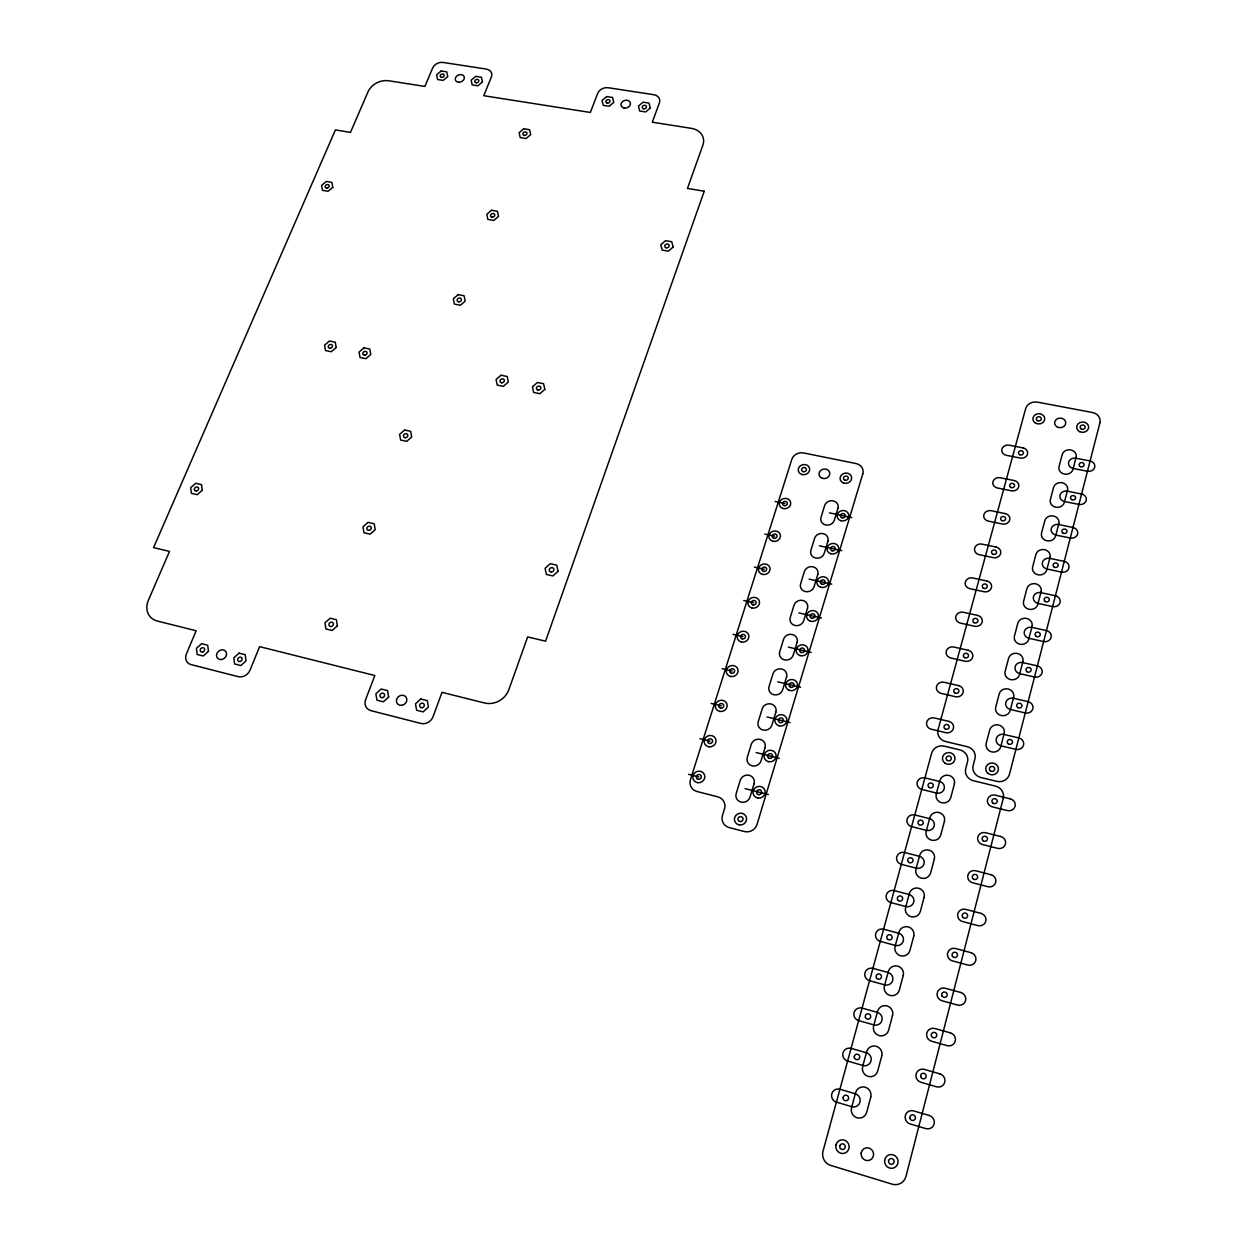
<?xml version="1.0" encoding="UTF-8"?>
<svg xmlns="http://www.w3.org/2000/svg" width="1247" height="1247" viewBox="0 0 1247 1247"><rect width="100%" height="100%" fill="white"/><g stroke="black" fill="none" stroke-linecap="round" stroke-linejoin="round"><path stroke-width="1.5" d="M775.166 501.481L784.971 503.539M829.458 512.891L851.779 517.583M764.832 534.059L774.683 536.179M819.388 545.812L841.819 550.628M754.357 567.058L764.255 569.24M809.194 579.154L831.733 584.126M743.758 600.493L753.702 602.737M798.859 612.932L821.508 618.044M733.018 634.349L743.009 636.656M788.4 647.146L811.158 652.415M722.138 668.657L732.176 671.042M777.785 681.828L800.668 687.237M711.117 703.417L721.202 705.864M767.045 716.963L790.037 722.543M699.941 738.645L710.089 741.17M756.15 752.58L779.266 758.301M688.609 774.34L698.819 776.928M745.114 788.665L768.355 794.557M1003.274 798.329L905.992 1176.357A11.675 11.207 64.2 0 1 892.166 1184.167L830.751 1165.415A11.472 11.114 73.2 0 1 823.02 1151.168L931.634 753.219A10.475 9.82 1.7 0 1 944.338 746.174L959.847 749.899A10.506 9.836 3.2 0 1 967.501 761.886L965.708 768.635A10.568 9.898 5.3 0 0 973.424 780.731L995.418 786.093A10.677 10.023 8.2 0 1 1003.274 798.329M1099.948 422.702L1009.493 774.2A10.631 9.929 7.1 0 1 996.649 781.339L980.906 777.505A10.584 9.898 5.7 0 1 973.174 765.409L974.951 758.675A10.522 9.836 3.6 0 0 967.267 746.704L945.6 741.513A10.428 9.727 1.1 0 1 938.056 729.666L1025.673 408.642A9.882 8.511 -2.7 0 1 1037.535 402.158L1092.341 412.476A10.007 8.604 -0.5 0 1 1099.948 422.702M1004.209 733.407L1000.702 746.875A7.482 6.952 5.2 0 1 991.677 751.894A7.482 6.952 5.2 0 1 986.19 743.415L989.713 729.994A7.466 6.921 4.7 0 1 998.722 725.006A7.466 6.921 4.7 0 1 1004.209 733.407M1013.624 697.26L1010.164 710.541A7.435 6.859 4 0 1 1001.201 715.513A7.435 6.859 4 0 1 995.73 707.174L999.206 693.924A7.42 6.812 3.6 0 1 1008.153 688.983A7.42 6.812 3.6 0 1 1013.624 697.26M1022.914 661.58L1019.5 674.689A7.388 6.749 3.1 0 1 1010.6 679.615A7.388 6.749 3.1 0 1 1005.129 671.416L1008.574 658.354A7.373 6.718 2.8 0 1 1017.443 653.459A7.373 6.718 2.8 0 1 1022.914 661.58M1032.064 626.399L1028.713 639.321A7.342 6.656 2.3 0 1 1019.859 644.216A7.342 6.656 2.3 0 1 1014.419 636.141L1017.817 623.251A7.326 6.625 2 0 1 1026.624 618.403A7.326 6.625 2 0 1 1032.064 626.399M1041.105 591.67L1037.785 604.421A7.295 6.562 1.6 0 1 1029.009 609.284A7.295 6.562 1.6 0 1 1023.584 601.35L1026.92 588.631A7.279 6.531 1.4 0 1 1035.68 583.799A7.279 6.531 1.4 0 1 1041.105 591.67M1050.021 557.409L1046.747 569.988A7.264 6.469 1 0 1 1038.034 574.805A7.264 6.469 1 0 1 1032.625 566.995L1035.914 554.447A7.248 6.438 0.8 0 1 1044.612 549.662A7.248 6.438 0.8 0 1 1050.021 557.409M1058.828 523.6L1055.601 536.023A7.217 6.391 0.5 0 1 1046.934 540.793A7.217 6.391 0.5 0 1 1041.541 533.108L1044.799 520.716A7.201 6.344 0.3 0 1 1053.434 515.977A7.201 6.344 0.3 0 1 1058.828 523.6M1067.51 490.227L1064.33 502.479A7.17 6.297 0 0 1 1055.726 507.217A7.17 6.297 0 0 1 1050.348 499.657L1053.559 487.437A7.155 6.266 -0.1 0 1 1062.132 482.729A7.155 6.266 -0.1 0 1 1067.51 490.227M1076.099 457.29L1072.95 469.386A7.139 6.204 -0.4 0 1 1064.392 474.078A7.139 6.204 -0.4 0 1 1059.03 466.643L1062.21 454.578A7.123 6.173 -0.5 0 1 1070.721 449.918A7.123 6.173 -0.5 0 1 1076.099 457.29M870.765 1097.048L866.681 1112.355A8.028 7.825 64.8 0 1 857.032 1117.795A8.028 7.825 64.8 0 1 851.498 1107.866L855.629 1092.606A7.981 7.794 61.9 0 1 865.247 1087.213A7.981 7.794 61.9 0 1 870.765 1097.048M881.754 1055.928L877.717 1071.017A7.918 7.763 55.5 0 1 868.146 1076.41A7.918 7.763 55.5 0 1 862.628 1066.653L866.696 1051.611A7.872 7.731 50.7 0 1 876.236 1046.264A7.872 7.731 50.7 0 1 881.754 1055.928M892.571 1015.401L888.597 1030.287A7.825 7.685 41.3 0 1 879.104 1035.618A7.825 7.685 41.3 0 1 873.601 1026.047L877.607 1011.208A7.794 7.653 35.7 0 1 887.069 1005.908A7.794 7.653 35.7 0 1 892.571 1015.401M903.249 975.466L899.321 990.134A7.747 7.591 27 0 1 889.89 995.418A7.747 7.591 27 0 1 884.404 986.003L888.363 971.382A7.716 7.56 22.9 0 1 897.762 966.129A7.716 7.56 22.9 0 1 903.249 975.466M913.77 936.092L909.905 950.541A7.685 7.498 17.4 0 1 900.537 955.779A7.685 7.498 17.4 0 1 895.065 946.535L898.962 932.117A7.669 7.451 15 0 1 908.299 926.911A7.669 7.451 15 0 1 913.77 936.092M924.136 897.263L920.333 911.51A7.622 7.388 11.7 0 1 911.027 916.716A7.622 7.388 11.7 0 1 905.571 907.613L909.422 893.398A7.607 7.357 10.2 0 1 918.68 888.238A7.607 7.357 10.2 0 1 924.136 897.263M934.362 858.98L930.605 873.04A7.576 7.279 8.2 0 1 921.377 878.184A7.576 7.279 8.2 0 1 915.937 869.237L919.725 855.224A7.56 7.248 7.2 0 1 928.921 850.111A7.56 7.248 7.2 0 1 934.362 858.98M944.447 821.227L940.737 835.085A7.529 7.17 5.8 0 1 931.587 840.197A7.529 7.17 5.8 0 1 926.162 831.406L929.888 817.58A7.513 7.139 5.1 0 1 939.022 812.498A7.513 7.139 5.1 0 1 944.447 821.227M954.391 783.989L950.744 797.659A7.482 7.077 4.1 0 1 941.641 802.725A7.482 7.077 4.1 0 1 936.232 794.074L939.911 780.451A7.466 7.03 3.6 0 1 948.983 775.416A7.466 7.03 3.6 0 1 954.391 783.989M862.784 473.813L757.023 824.454A10.303 9.851 -20.7 0 1 744.272 831.515L729.277 827.618A10.272 9.82 -22.6 0 1 722.449 815.522L724.523 808.789A10.241 9.727 -24.1 0 0 717.726 796.817L697.089 791.533A10.163 9.602 -24.4 0 1 690.433 779.687L791.814 459.379A9.602 8.448 -12.8 0 1 803.598 452.957L855.972 463.541A9.711 8.558 -10.1 0 1 862.784 473.813M754.076 783.724L749.977 797.145A7.248 6.905 -20.2 0 1 741.014 802.102A7.248 6.905 -20.2 0 1 736.151 793.622L740.266 780.232A7.233 6.859 -19.3 0 1 749.213 775.307A7.233 6.859 -19.3 0 1 754.076 783.724M765.05 747.67L761.013 760.904A7.217 6.812 -17.9 0 1 752.097 765.829A7.217 6.812 -17.9 0 1 747.249 757.49L751.317 744.288A7.186 6.765 -17.2 0 1 760.187 739.393A7.186 6.765 -17.2 0 1 765.05 747.67M775.868 712.099L771.893 725.162A7.17 6.718 -16.2 0 1 763.055 730.041A7.17 6.718 -16.2 0 1 758.207 721.842L762.213 708.81A7.155 6.671 -15.6 0 1 771.036 703.947A7.155 6.671 -15.6 0 1 775.868 712.099M786.561 676.996L782.633 689.887A7.123 6.625 -14.8 0 1 773.841 694.735A7.123 6.625 -14.8 0 1 769.009 686.661L772.969 673.801A7.108 6.578 -14.4 0 1 781.729 668.984A7.108 6.578 -14.4 0 1 786.561 676.996M797.098 642.361L793.232 655.08A7.077 6.531 -13.8 0 1 784.503 659.897A7.077 6.531 -13.8 0 1 779.671 651.947L783.584 639.259A7.061 6.5 -13.5 0 1 792.281 634.474A7.061 6.5 -13.5 0 1 797.098 642.361M807.51 608.177L803.692 620.741A7.046 6.438 -12.9 0 1 795.025 625.495A7.046 6.438 -12.9 0 1 790.208 617.686L794.058 605.154A7.03 6.406 -12.7 0 1 802.694 600.415A7.03 6.406 -12.7 0 1 807.51 608.177M817.783 574.446L814.01 586.838A6.999 6.344 -12.3 0 1 805.406 591.561A6.999 6.344 -12.3 0 1 800.59 583.861L804.393 571.5A6.983 6.313 -12 0 1 812.966 566.808A6.983 6.313 -12 0 1 817.783 574.446M827.93 541.136L824.205 553.372A6.968 6.266 -11.7 0 1 815.647 558.064A6.968 6.266 -11.7 0 1 810.846 550.488L814.603 538.283A6.952 6.235 -11.5 0 1 823.129 533.622A6.952 6.235 -11.5 0 1 827.93 541.136M837.937 508.262L834.259 520.326A6.921 6.173 -11.2 0 1 825.763 524.987A6.921 6.173 -11.2 0 1 820.978 517.536L824.672 505.487A6.905 6.141 -11.1 0 1 833.136 500.858A6.905 6.141 -11.1 0 1 837.937 508.262M704.243 191.227L545.578 641.192L527.652 636.921L508.854 689.669A19.578 17.629 -33.5 0 1 484.506 702.981L442.015 692.334L433.005 716.776A9.82 8.776 -37.3 0 1 420.831 723.431L370.983 710.665A9.773 8.635 -38.3 0 1 365.62 699.629L374.848 675.515L259.594 646.647L250.008 670.2A9.617 8.23 -40 0 1 238.13 676.653L191.056 664.589A9.571 8.09 -40.4 0 1 186.38 654.005L196.138 630.764L157.325 621.037A18.83 15.712 -39.3 0 1 148.315 600.446L169.498 551.423L153.568 547.62L335.412 129.906L350.485 132.416L368.021 91.795A16.71 12.984 -24.1 0 1 388.83 80.774L424.9 86.448L432.662 67.962A8.355 6.484 -22.6 0 1 443.059 62.444L486.392 69.084A8.417 6.578 -21.6 0 1 491.365 77.002L483.758 95.707L590.361 112.464L597.656 93.4A8.589 6.812 -18.6 0 1 608.271 87.742L653.849 94.71A8.651 6.89 -17.4 0 1 659.398 102.909L652.29 122.19L691.399 128.347A17.567 14.185 -16.5 0 1 702.872 145.182L687.456 188.437L704.243 191.227M558.064 571.282L552.889 575.943L546.389 574.462L545.079 568.336L550.239 563.691L556.723 565.172L558.064 571.282M420.816 699.006L415.485 703.807L416.623 710.26L423.107 711.897L428.438 707.08L427.285 700.643L420.816 699.006M388.674 697.011L383.359 701.796L376.953 700.175L375.877 693.768L381.192 689.014L387.583 690.62L388.674 697.011M337.376 625.854L332.138 630.499L325.919 628.971L324.953 622.83L330.174 618.2L336.394 619.712L337.376 625.854M239.081 653.163L233.812 657.793L234.639 663.996L240.765 665.555L246.049 660.894L245.191 654.706L239.081 653.163M544.845 389.329L539.889 393.693L533.685 392.446L532.438 386.851L537.379 382.502L543.583 383.749L544.845 389.329M208.483 651.386L203.214 656L197.166 654.472L196.403 648.331L201.655 643.717L207.703 645.245L208.483 651.386M673.162 247.015L668.376 251.208L662.188 250.117L660.785 244.848L665.555 240.671L671.743 241.747L673.162 247.015M368.083 522.384L362.955 526.873L363.968 532.765L370.11 534.168L375.238 529.663L374.209 523.787L368.083 522.384M500.998 375.238L496.057 379.556L497.241 385.105L503.383 386.336L508.324 382.018L507.124 376.469L500.998 375.238M404.605 430.044L399.601 434.392L400.646 440.051L406.709 441.344L411.713 436.964L410.653 431.322L404.605 430.044M458.163 294.651L453.316 298.812L454.407 304.112L460.361 305.25L465.209 301.073L464.102 295.773L458.163 294.651M363.953 347.882L359.042 352.09L360.009 357.484L365.885 358.668L370.795 354.444L369.813 349.051L363.953 347.882M202.279 490.305L197.213 494.654L191.399 493.329L190.666 487.655L195.732 483.306L201.531 484.631L202.279 490.305M650.311 107.975L645.697 111.949L639.742 111.03L638.433 106.135L643.047 102.176L648.986 103.096L650.311 107.975M491.521 210.275L486.782 214.328L487.904 219.425L493.781 220.454L498.535 216.386L497.397 211.304L491.521 210.275M336.191 347.508L331.281 351.716L325.467 350.547L324.563 345.185L329.457 341.008L335.256 342.161L336.191 347.508M606.666 96.565L602.052 100.493L603.314 105.34L609.206 106.26L613.805 102.316L612.542 97.469L606.666 96.565M523.771 128.768L519.126 132.728L520.264 137.622L526.078 138.557L530.723 134.598L529.57 129.704L523.771 128.768M482.464 81.943L477.866 85.794L472.223 84.921L471.163 80.182L475.746 76.348L481.389 77.205L482.464 81.943M332.762 187.331L328.055 191.274L322.474 190.292L321.617 185.367L326.309 181.439L331.889 182.405L332.762 187.331M441.157 71.001L436.59 74.82L437.588 79.527L443.184 80.385L447.767 76.55L446.738 71.858L441.157 71.001M1023.07 447.907L1009.104 445.179A5.954 5.191 -3.2 0 0 1001.933 449.107A5.954 5.191 -3.2 0 0 1006.329 455.311L1020.327 458.054A5.97 5.191 -2.5 0 0 1027.512 454.126A5.97 5.191 -2.5 0 0 1023.07 447.907M1090.096 460.985L1075.849 458.21A6.048 5.253 -0.1 0 0 1068.632 462.185A6.048 5.253 -0.1 0 0 1073.184 468.451L1087.446 471.257A6.064 5.269 0.5 0 0 1094.695 467.282A6.064 5.269 0.5 0 0 1090.096 460.985M1014.216 480.547L1000.172 477.741A5.986 5.253 -2.9 0 0 992.955 481.701A5.986 5.253 -2.9 0 0 997.366 487.982L1011.426 490.819A6.001 5.269 -2.3 0 0 1018.674 486.86A6.001 5.269 -2.3 0 0 1014.216 480.547M1081.585 494.015L1067.276 491.162A6.079 5.331 0.3 0 0 1059.997 495.153A6.079 5.331 0.3 0 0 1064.579 501.543L1078.92 504.427A6.095 5.331 0.9 0 0 1086.215 500.421A6.095 5.331 0.9 0 0 1081.585 494.015M1005.253 513.608L991.131 510.709A6.017 5.331 -2.7 0 0 983.867 514.699A6.017 5.331 -2.7 0 0 988.279 521.09L1002.432 524.021A6.032 5.347 -2 0 0 1009.711 520.015A6.032 5.347 -2 0 0 1005.253 513.608M1072.981 527.497L1058.578 524.535A6.11 5.393 0.7 0 0 1051.268 528.572A6.11 5.393 0.7 0 0 1055.85 535.057L1070.269 538.034A6.141 5.409 1.5 0 0 1077.611 533.997A6.141 5.409 1.5 0 0 1072.981 527.497M996.166 547.106L981.966 544.113A6.048 5.409 -2.5 0 0 974.655 548.15A6.048 5.409 -2.5 0 0 979.082 554.65L993.298 557.658A6.064 5.424 -1.7 0 0 1000.64 553.621A6.064 5.424 -1.7 0 0 996.166 547.106M1064.252 561.399L1049.787 558.36A6.141 5.471 1.3 0 0 1042.414 562.428A6.141 5.471 1.3 0 0 1047.012 569.022L1061.509 572.092A6.173 5.487 2 0 0 1068.897 568.009A6.173 5.487 2 0 0 1064.252 561.399M986.954 581.04L972.691 577.969A6.079 5.487 -2.2 0 0 965.318 582.022A6.079 5.487 -2.2 0 0 969.761 588.631L984.054 591.733A6.11 5.502 -1.3 0 0 991.443 587.664A6.11 5.502 -1.3 0 0 986.954 581.04M1055.414 595.77L1040.855 592.637A6.188 5.549 1.9 0 0 1033.436 596.736A6.188 5.549 1.9 0 0 1038.05 603.439L1052.624 606.588A6.204 5.565 2.7 0 0 1060.059 602.488A6.204 5.565 2.7 0 0 1055.414 595.77M977.617 615.426L963.276 612.261A6.126 5.565 -1.8 0 0 955.857 616.361A6.126 5.565 -1.8 0 0 960.315 623.079L974.686 626.259A6.141 5.58 -0.9 0 0 982.122 622.159A6.141 5.58 -0.9 0 0 977.617 615.426M1046.451 630.592L1031.815 627.366A6.219 5.627 2.6 0 0 1024.348 631.496A6.219 5.627 2.6 0 0 1028.962 638.308L1043.614 641.566A6.251 5.643 3.5 0 0 1051.112 637.42A6.251 5.643 3.5 0 0 1046.451 630.592M968.171 650.279L953.752 647.022A6.157 5.643 -1.4 0 0 946.286 651.152A6.157 5.643 -1.4 0 0 950.744 657.98L965.194 661.253A6.173 5.658 -0.4 0 0 972.676 657.122A6.173 5.658 -0.4 0 0 968.171 650.279M1037.364 665.882L1022.649 662.578A6.251 5.705 3.4 0 0 1015.12 666.74A6.251 5.705 3.4 0 0 1019.765 673.661L1034.496 677.012A6.282 5.721 4.3 0 0 1042.056 672.834A6.282 5.721 4.3 0 0 1037.364 665.882M958.584 685.601L944.088 682.249A6.188 5.721 -1 0 0 936.575 686.411A6.188 5.721 -1 0 0 941.049 693.348L955.561 696.73A6.219 5.736 0.2 0 0 963.105 692.553A6.219 5.736 0.2 0 0 958.584 685.601M1028.152 701.671L1013.359 698.258A6.297 5.799 4.3 0 0 1005.783 702.451A6.297 5.799 4.3 0 0 1010.444 709.496L1025.252 712.941A6.313 5.814 5.4 0 0 1032.859 708.732A6.313 5.814 5.4 0 0 1028.152 701.671M948.873 721.389L934.299 717.945A6.235 5.799 -0.5 0 0 926.724 722.138A6.235 5.799 -0.5 0 0 931.213 729.199L945.818 732.675A6.251 5.814 0.9 0 0 953.409 728.482A6.251 5.814 0.9 0 0 948.873 721.389M1018.815 737.928L1003.944 734.421A6.329 5.876 5.5 0 0 996.322 738.66A6.329 5.876 5.5 0 0 1000.982 745.815L1015.884 749.369A6.36 5.892 6.7 0 0 1023.538 745.114A6.36 5.892 6.7 0 0 1018.815 737.928M939.63 781.51L924.9 777.894A6.297 5.954 1.5 0 0 917.231 782.15A6.297 5.954 1.5 0 0 921.751 789.413L936.513 793.061A6.313 5.97 3.1 0 0 944.197 788.79A6.313 5.97 3.1 0 0 939.63 781.51M1010.319 798.859L995.293 795.165A6.406 6.017 8.6 0 0 987.562 799.483A6.406 6.017 8.6 0 0 992.269 806.84L1007.327 810.566A6.438 6.032 10 0 0 1015.089 806.248A6.438 6.032 10 0 0 1010.319 798.859M929.592 818.656L914.784 814.93A6.329 6.032 2.7 0 0 907.068 819.232A6.329 6.032 2.7 0 0 911.604 826.605L926.443 830.362A6.36 6.048 4.6 0 0 934.174 826.06A6.36 6.048 4.6 0 0 929.592 818.656M1000.686 836.503L985.566 832.715A6.453 6.11 10.9 0 0 977.788 837.049A6.453 6.11 10.9 0 0 982.511 844.546L997.647 848.365A6.484 6.126 12.3 0 0 1005.456 844.016A6.484 6.126 12.3 0 0 1000.686 836.503M919.429 856.315L904.543 852.48A6.375 6.126 4.4 0 0 896.764 856.814A6.375 6.126 4.4 0 0 901.3 864.327L916.218 868.177A6.391 6.141 6.6 0 0 924.027 863.844A6.391 6.141 6.6 0 0 919.429 856.315M990.913 874.677L975.715 870.765A6.5 6.204 13.8 0 0 967.875 875.145A6.5 6.204 13.8 0 0 972.613 882.767L987.842 886.711A6.531 6.204 15.3 0 0 995.698 882.315A6.531 6.204 15.3 0 0 990.913 874.677M909.11 894.504L894.146 890.561A6.406 6.219 6.9 0 0 886.305 894.941A6.406 6.219 6.9 0 0 890.872 902.563L905.868 906.538A6.438 6.235 9.7 0 0 913.724 902.158A6.438 6.235 9.7 0 0 909.11 894.504M980.999 913.396L965.724 909.375A6.547 6.282 17.7 0 0 957.821 913.786A6.547 6.282 17.7 0 0 962.575 921.549L977.882 925.586A6.578 6.297 19.3 0 0 985.8 921.174A6.578 6.297 19.3 0 0 980.999 913.396M898.666 933.224L883.609 929.186A6.453 6.313 11.4 0 0 875.721 933.582A6.453 6.313 11.4 0 0 880.273 941.36L895.362 945.429A6.484 6.329 14.7 0 0 903.28 941.017A6.484 6.329 14.7 0 0 898.666 933.224M970.945 952.661L955.576 948.531A6.594 6.375 23.2 0 0 947.626 952.989A6.594 6.375 23.2 0 0 952.381 960.86L967.781 965.038A6.625 6.375 24.6 0 0 975.762 960.564A6.625 6.375 24.6 0 0 970.945 952.661M888.051 972.504L872.916 968.342A6.5 6.391 20.1 0 0 864.966 972.785A6.5 6.391 20.1 0 0 869.549 980.688L884.715 984.881A6.531 6.406 23.5 0 0 892.681 980.438A6.531 6.406 23.5 0 0 888.051 972.504M960.751 992.487L945.288 988.232A6.656 6.453 30.4 0 0 937.276 992.737A6.656 6.453 30.4 0 0 942.046 1000.764L957.54 1005.051A6.687 6.469 31.4 0 0 965.583 1000.546A6.687 6.469 31.4 0 0 960.751 992.487M877.296 1012.346L862.067 1008.075A6.562 6.484 37.5 0 0 854.07 1012.548A6.562 6.484 37.5 0 0 858.653 1020.592L873.913 1024.909A6.594 6.484 38.2 0 0 881.941 1020.42A6.594 6.484 38.2 0 0 877.296 1012.346M950.417 1032.89L934.86 1028.526A6.718 6.531 39.3 0 0 926.786 1033.062A6.718 6.531 39.3 0 0 931.571 1041.229L947.143 1045.641A6.749 6.531 39.5 0 0 955.249 1041.089A6.749 6.531 39.5 0 0 950.417 1032.89M866.384 1052.764L851.078 1048.368A6.64 6.547 57.5 0 0 843.003 1052.889A6.64 6.547 57.5 0 0 847.601 1061.072L862.94 1065.499A6.671 6.547 54.4 0 0 871.029 1060.963A6.671 6.547 54.4 0 0 866.384 1052.764M939.911 1073.885L924.276 1069.396A6.796 6.594 48.5 0 0 916.14 1073.979A6.796 6.594 48.5 0 0 920.941 1082.287L936.606 1086.823A6.827 6.609 47.7 0 0 944.774 1082.225A6.827 6.609 47.7 0 0 939.911 1073.885M855.317 1093.759L839.917 1089.239A6.734 6.594 68.6 0 0 831.796 1093.806A6.734 6.594 68.6 0 0 836.394 1102.13L851.826 1106.697A6.765 6.609 65 0 0 859.978 1102.114A6.765 6.609 65 0 0 855.317 1093.759M929.264 1115.488L913.537 1110.874A6.89 6.656 56.4 0 0 905.338 1115.488A6.89 6.656 56.4 0 0 910.154 1123.952L925.913 1128.613A6.921 6.671 54.9 0 0 934.128 1123.983A6.921 6.671 54.9 0 0 929.264 1115.488M740.063 821.539A2.572 2.463 -21.5 0 0 742.9 818.157A2.572 2.463 -21.5 0 0 738.536 817.564A2.572 2.463 -21.5 0 0 740.063 821.539M739.471 824.968A6.173 5.908 -21.5 0 0 746.252 816.863A6.173 5.908 -21.5 0 0 735.777 815.444A6.173 5.908 -21.5 0 0 739.471 824.968M843.424 482.979A5.83 5.144 -10.4 0 0 851.639 477.492A5.83 5.144 -10.4 0 0 842.52 474.109A5.83 5.144 -10.4 0 0 843.424 482.979M801.899 474.499A5.783 5.097 -12.6 0 0 809.646 468.56A5.783 5.097 -12.6 0 0 800.371 465.801A5.783 5.097 -12.6 0 0 801.899 474.499M803.099 471.647A2.4 2.12 -12.6 0 0 806.341 469.184A2.4 2.12 -12.6 0 0 802.476 468.03A2.4 2.12 -12.6 0 0 803.099 471.647M842.037 517.801A2.447 2.182 -10.4 0 0 845.31 515.276A2.447 2.182 -10.4 0 0 841.351 514.076A2.447 2.182 -10.4 0 0 842.037 517.801M832.03 550.815A2.463 2.213 -10.8 0 0 835.319 548.275A2.463 2.213 -10.8 0 0 831.359 547.043A2.463 2.213 -10.8 0 0 832.03 550.815M821.882 584.266A2.478 2.245 -11.3 0 0 825.202 581.71A2.478 2.245 -11.3 0 0 821.212 580.447A2.478 2.245 -11.3 0 0 821.882 584.266M811.61 618.169A2.494 2.276 -11.8 0 0 814.961 615.582A2.494 2.276 -11.8 0 0 810.955 614.288A2.494 2.276 -11.8 0 0 811.61 618.169M801.197 652.508A2.51 2.307 -12.6 0 0 804.564 649.89A2.51 2.307 -12.6 0 0 800.543 648.565A2.51 2.307 -12.6 0 0 801.197 652.508M790.66 687.3A2.51 2.338 -13.5 0 0 794.058 684.665A2.51 2.338 -13.5 0 0 790.006 683.309A2.51 2.338 -13.5 0 0 790.66 687.3M780.139 722.621A2.525 2.369 -14.6 0 0 783.35 719.737A2.525 2.369 -14.6 0 0 779.188 718.615A2.525 2.369 -14.6 0 0 780.139 722.621M769.305 758.347A2.541 2.4 -16.1 0 0 772.548 755.433A2.541 2.4 -16.1 0 0 768.37 754.295A2.541 2.4 -16.1 0 0 769.305 758.347M758.503 794.62A2.556 2.432 -18.1 0 0 761.558 791.455A2.556 2.432 -18.1 0 0 757.256 790.582A2.556 2.432 -18.1 0 0 758.503 794.62M840.821 520.716A5.876 5.237 -10.4 0 0 848.677 514.668A5.876 5.237 -10.4 0 0 839.2 511.8A5.876 5.237 -10.4 0 0 840.821 520.716M830.798 553.777A5.908 5.3 -10.8 0 0 838.701 547.667A5.908 5.3 -10.8 0 0 829.193 544.721A5.908 5.3 -10.8 0 0 830.798 553.777M820.651 587.259A5.939 5.378 -11.3 0 0 828.616 581.102A5.939 5.378 -11.3 0 0 819.045 578.078A5.939 5.378 -11.3 0 0 820.651 587.259M810.363 621.193A5.97 5.456 -11.8 0 0 818.391 614.974A5.97 5.456 -11.8 0 0 808.773 611.887A5.97 5.456 -11.8 0 0 810.363 621.193M799.951 655.579A6.001 5.534 -12.6 0 0 808.025 649.297A6.001 5.534 -12.6 0 0 798.361 646.117A6.001 5.534 -12.6 0 0 799.951 655.579M789.382 690.402A6.032 5.612 -13.5 0 0 797.519 684.057A6.032 5.612 -13.5 0 0 787.823 680.815A6.032 5.612 -13.5 0 0 789.382 690.402M779.094 725.832A6.079 5.689 -14.6 0 0 786.81 718.895A6.079 5.689 -14.6 0 0 776.803 716.246A6.079 5.689 -14.6 0 0 779.094 725.832M768.246 761.621A6.11 5.767 -16.1 0 0 776.024 754.606A6.11 5.767 -16.1 0 0 765.97 751.879A6.11 5.767 -16.1 0 0 768.246 761.621M757.677 797.986A6.157 5.845 -18.1 0 0 764.988 790.395A6.157 5.845 -18.1 0 0 754.669 788.307A6.157 5.845 -18.1 0 0 757.677 797.986M844.998 480.235A2.432 2.151 -10.4 0 0 848.241 477.741A2.432 2.151 -10.4 0 0 844.328 476.572A2.432 2.151 -10.4 0 0 844.998 480.235M772.937 541.292A5.845 5.222 -14.2 0 0 780.341 534.776A5.845 5.222 -14.2 0 0 770.755 532.5A5.845 5.222 -14.2 0 0 772.937 541.292M697.743 782.695A6.095 5.752 -24.3 0 0 704.493 774.73A6.095 5.752 -24.3 0 0 694.205 773.389A6.095 5.752 -24.3 0 0 697.743 782.695M709.044 746.844A6.048 5.674 -21.8 0 0 715.731 738.972A6.048 5.674 -21.8 0 0 705.49 737.678A6.048 5.674 -21.8 0 0 709.044 746.844M719.768 711.413A6.017 5.596 -19.8 0 0 726.954 704.072A6.017 5.596 -19.8 0 0 716.916 702.139A6.017 5.596 -19.8 0 0 719.768 711.413M730.758 676.513A5.97 5.518 -18.2 0 0 737.881 669.249A5.97 5.518 -18.2 0 0 727.905 667.379A5.97 5.518 -18.2 0 0 730.758 676.513M741.217 641.971A5.939 5.44 -16.9 0 0 748.792 635.253A5.939 5.44 -16.9 0 0 739.066 632.79A5.939 5.44 -16.9 0 0 741.217 641.971M751.925 607.975A5.908 5.378 -15.9 0 0 759.439 601.319A5.908 5.378 -15.9 0 0 749.759 598.919A5.908 5.378 -15.9 0 0 751.925 607.975M762.494 574.415A5.876 5.3 -15 0 0 769.96 567.837A5.876 5.3 -15 0 0 760.327 565.499A5.876 5.3 -15 0 0 762.494 574.415M782.867 508.48A5.799 5.159 -13.6 0 0 790.676 502.494A5.799 5.159 -13.6 0 0 781.37 499.673A5.799 5.159 -13.6 0 0 782.867 508.48M784.082 505.596A2.416 2.151 -13.6 0 0 787.34 503.102A2.416 2.151 -13.6 0 0 783.475 501.918A2.416 2.151 -13.6 0 0 784.082 505.596M773.951 538.314A2.432 2.182 -14.2 0 0 777.037 535.602A2.432 2.182 -14.2 0 0 773.046 534.651A2.432 2.182 -14.2 0 0 773.951 538.314M763.523 571.391A2.447 2.213 -15 0 0 766.64 568.663A2.447 2.213 -15 0 0 762.618 567.681A2.447 2.213 -15 0 0 763.523 571.391M752.97 604.92A2.463 2.245 -15.9 0 0 756.103 602.145A2.463 2.245 -15.9 0 0 752.066 601.148A2.463 2.245 -15.9 0 0 752.97 604.92M742.261 638.869A2.478 2.276 -16.9 0 0 745.425 636.079A2.478 2.276 -16.9 0 0 741.373 635.05A2.478 2.276 -16.9 0 0 742.261 638.869M731.584 673.318A2.494 2.307 -18.2 0 0 734.561 670.294A2.494 2.307 -18.2 0 0 730.399 669.514A2.494 2.307 -18.2 0 0 731.584 673.318M720.61 708.171A2.51 2.338 -19.8 0 0 723.603 705.116A2.51 2.338 -19.8 0 0 719.425 704.306A2.51 2.338 -19.8 0 0 720.61 708.171M709.652 743.524A2.525 2.369 -21.8 0 0 712.442 740.25A2.525 2.369 -21.8 0 0 708.171 739.705A2.525 2.369 -21.8 0 0 709.652 743.524M698.367 779.328A2.541 2.4 -24.3 0 0 701.188 776.008A2.541 2.4 -24.3 0 0 696.886 775.447A2.541 2.4 -24.3 0 0 698.367 779.328M822.474 478.365A5.409 4.77 -11.6 0 0 829.723 472.816A5.409 4.77 -11.6 0 0 821.009 470.228A5.409 4.77 -11.6 0 0 822.474 478.365M458.771 82.255A4.707 3.663 -22.2 0 0 464.18 76.691A4.707 3.663 -22.2 0 0 456.48 76.332A4.707 3.663 -22.2 0 0 458.771 82.255M221.904 659.46A5.362 4.567 -39.9 0 0 225.691 651.324A5.362 4.567 -39.9 0 0 216.978 653.288A5.362 4.567 -39.9 0 0 221.904 659.46M401.861 705.334A5.471 4.863 -37.4 0 0 406.054 697.089A5.471 4.863 -37.4 0 0 396.967 698.491A5.471 4.863 -37.4 0 0 401.861 705.334M624.139 108.037A4.832 3.85 -18.1 0 0 630.374 102.909A4.832 3.85 -18.1 0 0 622.612 101.537A4.832 3.85 -18.1 0 0 624.139 108.037M330.128 348.272A2.213 1.824 -29.1 0 0 332.325 345.294A2.213 1.824 -29.1 0 0 328.662 345.481A2.213 1.824 -29.1 0 0 330.128 348.272M364.685 355.208A2.229 1.839 -28.3 0 0 366.883 352.215A2.229 1.839 -28.3 0 0 363.189 352.402A2.229 1.839 -28.3 0 0 364.685 355.208M441.672 77.392A2.089 1.621 -22.6 0 0 444.119 74.945A2.089 1.621 -22.6 0 0 440.721 74.726A2.089 1.621 -22.6 0 0 441.672 77.392M476.354 82.77A2.104 1.652 -21.8 0 0 478.754 80.291A2.104 1.652 -21.8 0 0 475.31 80.12A2.104 1.652 -21.8 0 0 476.354 82.77M240.094 661.487A2.4 2.042 -39.7 0 0 241.778 657.839A2.4 2.042 -39.7 0 0 237.881 658.712A2.4 2.042 -39.7 0 0 240.094 661.487M202.638 651.963A2.385 2.026 -40.1 0 0 204.274 648.331A2.385 2.026 -40.1 0 0 200.408 649.266A2.385 2.026 -40.1 0 0 202.638 651.963M422.032 707.704A2.447 2.182 -37 0 0 423.964 704.041A2.447 2.182 -37 0 0 419.88 704.586A2.447 2.182 -37 0 0 422.032 707.704M382.361 697.634A2.432 2.151 -37.8 0 0 384.247 693.971A2.432 2.151 -37.8 0 0 380.21 694.595A2.432 2.151 -37.8 0 0 382.361 697.634M607.367 103.142A2.151 1.715 -18.6 0 0 609.97 100.726A2.151 1.715 -18.6 0 0 606.447 100.337A2.151 1.715 -18.6 0 0 607.367 103.142M643.701 108.801A2.167 1.73 -17.6 0 0 646.445 106.463A2.167 1.73 -17.6 0 0 642.938 105.901A2.167 1.73 -17.6 0 0 643.701 108.801M501.699 382.767A2.276 1.917 -24.6 0 0 504.302 379.961A2.276 1.917 -24.6 0 0 500.561 379.634A2.276 1.917 -24.6 0 0 501.699 382.767M538.158 390.077A2.291 1.948 -23.5 0 0 540.762 387.256A2.291 1.948 -23.5 0 0 536.974 386.929A2.291 1.948 -23.5 0 0 538.158 390.077M326.808 188.126A2.135 1.683 -26.5 0 0 329.114 185.46A2.135 1.683 -26.5 0 0 325.638 185.46A2.135 1.683 -26.5 0 0 326.808 188.126M196.465 490.975A2.276 1.886 -35.4 0 0 198.335 487.671A2.276 1.886 -35.4 0 0 194.61 488.294A2.276 1.886 -35.4 0 0 196.465 490.975M551.236 571.983A2.385 2.12 -26.7 0 0 553.73 568.803A2.385 2.12 -26.7 0 0 549.709 568.648A2.385 2.12 -26.7 0 0 551.236 571.983M666.257 247.779A2.245 1.855 -17.6 0 0 669.14 245.363A2.245 1.855 -17.6 0 0 665.508 244.646A2.245 1.855 -17.6 0 0 666.257 247.779M405.446 437.697A2.291 1.933 -28.8 0 0 407.66 434.595A2.291 1.933 -28.8 0 0 403.857 434.751A2.291 1.933 -28.8 0 0 405.446 437.697M369.018 530.365A2.338 1.995 -32.3 0 0 371.076 527.045A2.338 1.995 -32.3 0 0 367.195 527.419A2.338 1.995 -32.3 0 0 369.018 530.365M331.219 626.493A2.385 2.073 -36.4 0 0 333.105 622.954A2.385 2.073 -36.4 0 0 329.146 623.578A2.385 2.073 -36.4 0 0 331.219 626.493M524.332 135.409A2.151 1.715 -21 0 0 526.951 132.993A2.151 1.715 -21 0 0 523.475 132.572A2.151 1.715 -21 0 0 524.332 135.409M492.191 217.196A2.182 1.777 -22.7 0 0 494.685 214.562A2.182 1.777 -22.7 0 0 491.1 214.328A2.182 1.777 -22.7 0 0 492.191 217.196M458.771 301.836A2.213 1.839 -24.7 0 0 461.328 299.124A2.213 1.839 -24.7 0 0 457.68 298.859A2.213 1.839 -24.7 0 0 458.771 301.836M861.131 1153.101A6.469 6.235 67.1 0 0 869.673 1160.209A6.469 6.235 67.1 0 0 871.232 1149.235A6.469 6.235 67.1 0 0 861.131 1153.101M992.861 803.068A2.665 2.51 8.7 0 0 997.195 801.634A2.665 2.51 8.7 0 0 993.625 798.797A2.665 2.51 8.7 0 0 992.861 803.068M982.963 840.603A2.697 2.541 10.9 0 0 987.421 839.449A2.697 2.541 10.9 0 0 984.07 836.332A2.697 2.541 10.9 0 0 982.963 840.603M973.065 878.776A2.712 2.588 13.9 0 0 977.57 877.623A2.712 2.588 13.9 0 0 974.188 874.443A2.712 2.588 13.9 0 0 973.065 878.776M962.902 917.356A2.728 2.619 17.8 0 0 967.516 916.514A2.728 2.619 17.8 0 0 964.367 913.053A2.728 2.619 17.8 0 0 962.902 917.356M952.49 956.309A2.743 2.65 23.2 0 0 957.213 956.137A2.743 2.65 23.2 0 0 954.594 952.225A2.743 2.65 23.2 0 0 952.49 956.309M942.062 995.963A2.775 2.681 30.5 0 0 946.832 996.135A2.775 2.681 30.5 0 0 944.493 991.989A2.775 2.681 30.5 0 0 942.062 995.963M931.431 1036.008A2.806 2.728 39.3 0 0 936.17 1036.881A2.806 2.728 39.3 0 0 934.439 1032.376A2.806 2.728 39.3 0 0 931.431 1036.008M920.645 1076.41A2.837 2.743 48.5 0 0 925.149 1078.296A2.837 2.743 48.5 0 0 924.417 1073.48A2.837 2.743 48.5 0 0 920.645 1076.41M909.842 1117.78A2.868 2.775 56.3 0 0 914.238 1120.024A2.868 2.775 56.3 0 0 913.848 1115.114A2.868 2.775 56.3 0 0 909.842 1117.78M839.761 1145.977A2.868 2.775 71.2 0 0 843.299 1149.407A2.868 2.775 71.2 0 0 844.359 1144.606A2.868 2.775 71.2 0 0 839.761 1145.977M929.14 787.434A2.634 2.478 2.3 0 0 933.302 785.719A2.634 2.478 2.3 0 0 929.639 783.163A2.634 2.478 2.3 0 0 929.14 787.434M919.039 824.626A2.65 2.525 3.6 0 0 923.232 822.895A2.65 2.525 3.6 0 0 919.538 820.292A2.65 2.525 3.6 0 0 919.039 824.626M908.798 862.347A2.665 2.556 5.5 0 0 913.022 860.601A2.665 2.556 5.5 0 0 909.312 857.952A2.665 2.556 5.5 0 0 908.798 862.347M898.261 900.474A2.681 2.588 8.3 0 0 902.625 899.025A2.681 2.588 8.3 0 0 899.103 896.063A2.681 2.588 8.3 0 0 898.261 900.474M887.583 939.131A2.697 2.634 13.1 0 0 892.073 937.978A2.697 2.634 13.1 0 0 888.768 934.736A2.697 2.634 13.1 0 0 887.583 939.131M876.641 978.162A2.712 2.665 21.9 0 0 881.286 977.664A2.712 2.665 21.9 0 0 878.48 973.923A2.712 2.665 21.9 0 0 876.641 978.162M865.418 1017.381A2.743 2.697 37.9 0 0 870.079 1018.222A2.743 2.697 37.9 0 0 868.426 1013.795A2.743 2.697 37.9 0 0 865.418 1017.381M854.257 1057.066A2.775 2.728 55.8 0 0 858.528 1059.233A2.775 2.728 55.8 0 0 858.201 1054.448A2.775 2.728 55.8 0 0 854.257 1057.066M843.128 1097.485A2.806 2.743 66.7 0 0 846.869 1100.571A2.806 2.743 66.7 0 0 847.57 1095.786A2.806 2.743 66.7 0 0 843.128 1097.485M888.519 1161.128A2.899 2.79 63.9 0 0 892.571 1164.043A2.899 2.79 63.9 0 0 892.914 1159.071A2.899 2.79 63.9 0 0 888.519 1161.128M884.591 1160.739A6.968 6.703 63.9 0 0 894.317 1167.738A6.968 6.703 63.9 0 0 895.112 1155.798A6.968 6.703 63.9 0 0 884.591 1160.739M835.958 1145.042A6.874 6.656 71.2 0 0 844.468 1153.257A6.874 6.656 71.2 0 0 847.009 1141.722A6.874 6.656 71.2 0 0 835.958 1145.042M945.039 763.195A6.297 5.892 2.4 0 0 954.984 759.064A6.297 5.892 2.4 0 0 946.161 753.032A6.297 5.892 2.4 0 0 945.039 763.195M947.19 760.405A2.619 2.463 2.4 0 0 951.336 758.69A2.619 2.463 2.4 0 0 947.658 756.181A2.619 2.463 2.4 0 0 947.19 760.405M990.383 770.786A2.65 2.478 6.4 0 0 994.685 769.352A2.65 2.478 6.4 0 0 991.147 766.562A2.65 2.478 6.4 0 0 990.383 770.786M988.029 773.436A6.36 5.939 6.4 0 0 998.348 769.976A6.36 5.939 6.4 0 0 989.853 763.304A6.36 5.939 6.4 0 0 988.029 773.436M1079.637 431.649A6.001 5.175 -0.6 0 0 1088.662 427.191A6.001 5.175 -0.6 0 0 1079.684 422.686A6.001 5.175 -0.6 0 0 1079.637 431.649M1035.774 423.263A5.939 5.128 -2.5 0 0 1044.768 418.821A5.939 5.128 -2.5 0 0 1035.93 414.378A5.939 5.128 -2.5 0 0 1035.774 423.263M1037.551 420.66A2.478 2.135 -2.5 0 0 1041.292 418.821A2.478 2.135 -2.5 0 0 1037.613 416.966A2.478 2.135 -2.5 0 0 1037.551 420.66M1080.37 466.612A2.525 2.198 0.2 0 0 1084.157 464.741A2.525 2.198 0.2 0 0 1080.385 462.824A2.525 2.198 0.2 0 0 1080.37 466.612M1071.641 499.611A2.541 2.213 0.6 0 0 1075.615 497.958A2.541 2.213 0.6 0 0 1071.999 495.776A2.541 2.213 0.6 0 0 1071.641 499.611M1062.958 533.124A2.556 2.245 1.1 0 0 1066.949 531.471A2.556 2.245 1.1 0 0 1063.317 529.242A2.556 2.245 1.1 0 0 1062.958 533.124M1054.167 567.089A2.572 2.291 1.7 0 0 1058.189 565.421A2.572 2.291 1.7 0 0 1054.526 563.145A2.572 2.291 1.7 0 0 1054.167 567.089M1045.251 601.506A2.588 2.323 2.3 0 0 1049.304 599.823A2.588 2.323 2.3 0 0 1045.625 597.5A2.588 2.323 2.3 0 0 1045.251 601.506M1036.21 636.375A2.603 2.354 3 0 0 1040.294 634.692A2.603 2.354 3 0 0 1036.6 632.323A2.603 2.354 3 0 0 1036.21 636.375M1027.06 671.728A2.619 2.385 3.9 0 0 1031.16 670.029A2.619 2.385 3.9 0 0 1027.466 667.628A2.619 2.385 3.9 0 0 1027.06 671.728M1017.786 707.563A2.634 2.416 4.9 0 0 1021.901 705.849A2.634 2.416 4.9 0 0 1018.191 703.386A2.634 2.416 4.9 0 0 1017.786 707.563M1008.215 743.773A2.65 2.447 6.1 0 0 1012.502 742.339A2.65 2.447 6.1 0 0 1008.963 739.596A2.65 2.447 6.1 0 0 1008.215 743.773M1081.398 429.03A2.51 2.151 -0.6 0 0 1085.155 427.175A2.51 2.151 -0.6 0 0 1081.414 425.305A2.51 2.151 -0.6 0 0 1081.398 429.03M1019.703 454.703A2.494 2.167 -2.5 0 0 1023.475 452.848A2.494 2.167 -2.5 0 0 1019.781 450.962A2.494 2.167 -2.5 0 0 1019.703 454.703M1010.818 487.437A2.494 2.198 -2.3 0 0 1014.606 485.566A2.494 2.198 -2.3 0 0 1010.912 483.633A2.494 2.198 -2.3 0 0 1010.818 487.437M1001.809 520.576A2.51 2.229 -2 0 0 1005.628 518.69A2.51 2.229 -2 0 0 1001.902 516.726A2.51 2.229 -2 0 0 1001.809 520.576M992.69 554.167A2.525 2.26 -1.7 0 0 996.54 552.265A2.525 2.26 -1.7 0 0 992.799 550.254A2.525 2.26 -1.7 0 0 992.69 554.167M983.447 588.194A2.541 2.291 -1.3 0 0 987.312 586.277A2.541 2.291 -1.3 0 0 983.556 584.22A2.541 2.291 -1.3 0 0 983.447 588.194M974.078 622.674A2.556 2.323 -0.9 0 0 977.975 620.741A2.556 2.323 -0.9 0 0 974.203 618.652A2.556 2.323 -0.9 0 0 974.078 622.674M964.586 657.621A2.572 2.354 -0.5 0 0 968.514 655.673A2.572 2.354 -0.5 0 0 964.726 653.537A2.572 2.354 -0.5 0 0 964.586 657.621M954.968 693.036A2.588 2.385 0.1 0 0 958.912 691.087A2.588 2.385 0.1 0 0 955.108 688.905A2.588 2.385 0.1 0 0 954.968 693.036M945.21 728.934A2.603 2.432 0.8 0 0 949.201 726.97A2.603 2.432 0.8 0 0 945.366 724.741A2.603 2.432 0.8 0 0 945.21 728.934M1057.362 427.051A5.58 4.801 -1.5 0 0 1065.78 422.904A5.58 4.801 -1.5 0 0 1057.472 418.727A5.58 4.801 -1.5 0 0 1057.362 427.051"/></g></svg>
